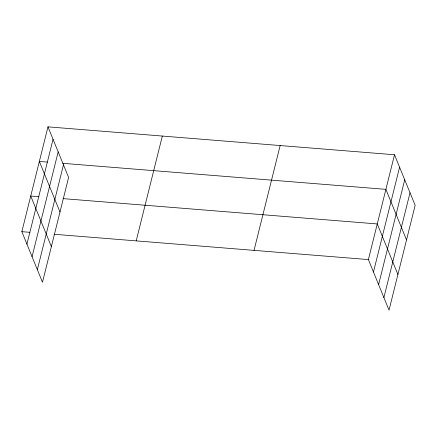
<?xml version="1.0" encoding="UTF-8"?>
<svg xmlns="http://www.w3.org/2000/svg" width="437" height="437" viewBox="0 0 437 437"><rect width="100%" height="100%" fill="white"/><g stroke="black" fill="none" stroke-linecap="round" stroke-linejoin="round"><path stroke-width="0.66" d="M47.972 126.845L68.609 177.417L42.487 282.242L21.85 231.67L47.972 126.845L394.513 154.758L415.15 205.33L389.028 310.155L368.391 259.583L394.513 154.758M26.925 244.103L53.046 139.277M32.059 256.688L58.181 151.863M37.353 269.656L63.474 164.831M136.207 240.88L162.329 136.054M254.034 250.374L280.155 145.548M373.466 272.016L399.587 167.191M378.6 284.602L404.722 179.776M383.894 297.57L410.015 192.744M47.425 162.089L39.352 161.439L59.989 212.011M62.895 163.334L385.893 189.352L406.53 239.924M38.806 196.677L30.732 196.027L51.369 246.605M63.021 198.627L377.273 223.941L397.91 274.512M21.85 231.67L29.924 232.32M54.139 234.27L368.391 259.583"/></g></svg>
